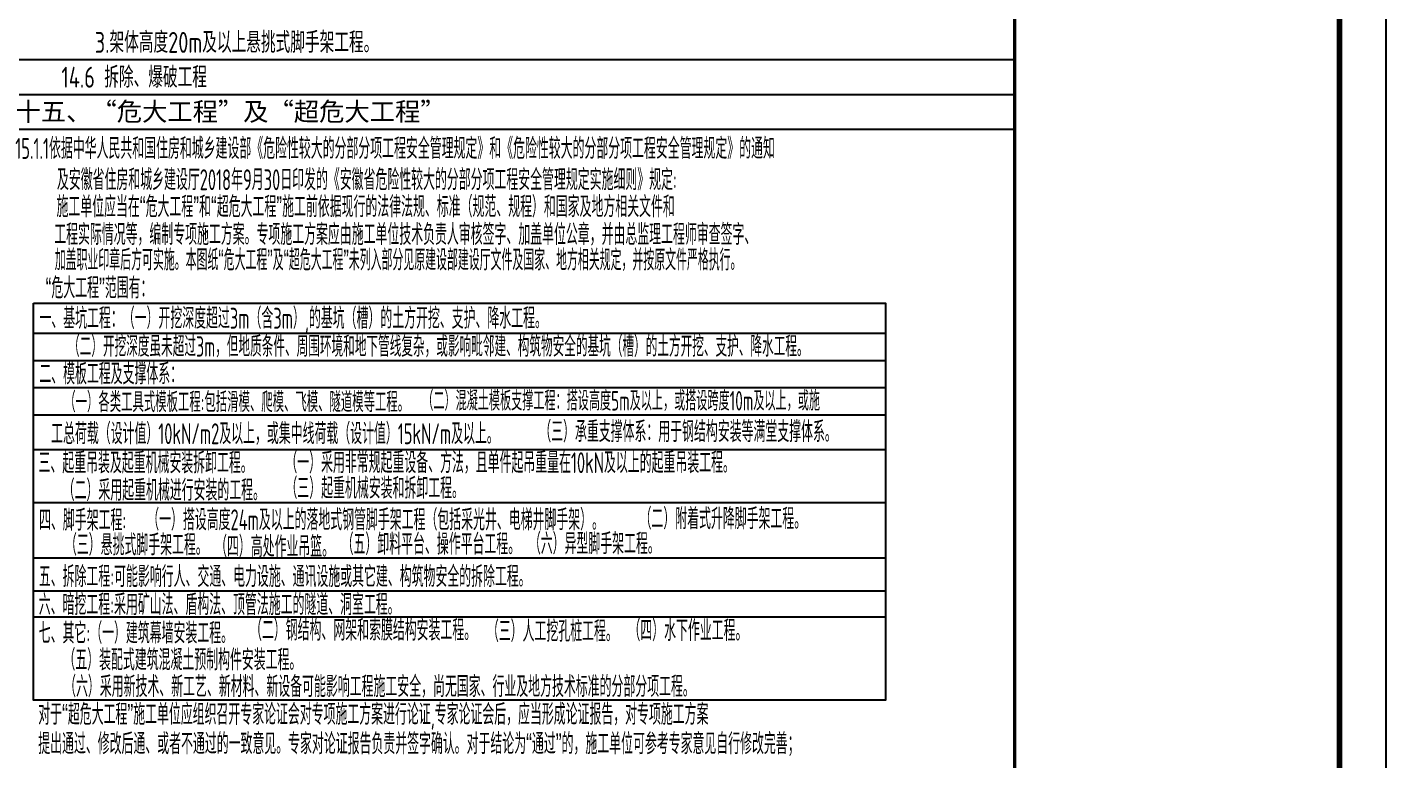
# Model space of a CAD drawing. Extents: x 826826 to 1642106, y -156213 to 399140.
# Drawn here: x 1019712 to 1048999, y 311105 to 326889 of the extents above; entities that cross this region are included whole.
import ezdxf

# ---------------------------------------------------------------- set-up
doc = ezdxf.new("R2010")
doc.units = 0
doc.header["$LTSCALE"] = 1000
doc.layers.get('DEFPOINTS').update_dxf_attribs({"linetype": 'CONTINUOUS'})
for name, color, linetype in [('0-R-防护门', 4, 'CONTINUOUS'), ('C-SHET-TTLB', 11, 'CONTINUOUS'), ('CAPTION', 2, 'CONTINUOUS'), ('STEEL', 7, 'CONTINUOUS'), ('水平筋标注', 7, 'CONTINUOUS')]:
    doc.layers.add(name, color=color, linetype=linetype)
doc.layers.add('S-1-修改', color=23, linetype='CONTINUOUS', lineweight=18)
doc.layers.add('图框', color=9, linetype='CONTINUOUS', lineweight=18)
doc.styles.add('TS', font='tssdeng.shx', dxfattribs={"width": 0.7, "bigfont": 'tssdchn.shx'})
doc.styles.add('TSSD_REIN', font='tssdeng.shx', dxfattribs={"width": 0.7, "height": 300, "bigfont": 'tssdchn.shx'})
doc.styles.add('黑体', font='simhei.ttf')

# ---------------------------------------------------------------- blocks, each defined once
blk = doc.blocks.new('20210804.19142487')
at = {"layer": '图框', "const_width": 70}
blk.add_lwpolyline([(25, 0), (25, 57400)], dxfattribs=at)

msp = doc.modelspace()

# ---------------------------------------------------------------- linework, layer by layer
at = {"layer": '0-R-防护门'}
for p, q in [((1019851.61, 320293.83), (1038212.96, 320293.83)), ((1019851.61, 319705.07), (1038212.96, 319705.07)), ((1019851.61, 319126.28), (1038212.96, 319126.28)), ((1019851.61, 318537.52), (1038212.96, 318537.52)), ((1019851.61, 317792.75), (1038212.96, 317792.75)), ((1019851.61, 316646.32), (1038212.96, 316646.32)), ((1019851.61, 315459.28), (1038212.96, 315459.28)), ((1019851.61, 314747.05), (1038212.96, 314747.05)), ((1019851.61, 314188.44), (1038212.96, 314188.44))]:
    msp.add_line(p, q, dxfattribs=at)
msp.add_lwpolyline([(1019851.61, 320942.46), (1038212.96, 320942.46), (1038212.96, 312386.77), (1019851.61, 312386.77)], close=True, dxfattribs=at)
at = {"layer": 'C-SHET-TTLB'}
msp.add_lwpolyline([(1048998.73, 355342.46), (1048998.73, 295942.46), (943898.73, 295942.46), (943898.73, 355342.46)], close=True, dxfattribs=at)
at = {"layer": 'C-SHET-TTLB', "const_width": 120}
msp.add_lwpolyline([(945738.73, 354342.46), (1047998.73, 354342.13), (1047998.73, 296942.13), (945738.73, 296942.46)], close=True, dxfattribs=at)
at = {"layer": 'C-SHET-TTLB'}
msp.add_lwpolyline([(1047998.73, 354342.13, 120, 120, 0), (1047998.73, 296942.13, 90, 90, 0)], format="xyseb", dxfattribs=at)
at = {"layer": 'DEFPOINTS', "color": 252}
for p, q in [((945738.73, 326192.46), (1040998.73, 326192.46)), ((945738.73, 325442.46), (1040998.73, 325442.46)), ((945738.73, 324692.46), (1040998.73, 324692.46))]:
    msp.add_line(p, q, dxfattribs=at)

# ---------------------------------------------------------------- block references
at = {"layer": '水平筋标注'}
msp.add_blockref('20210804.19142487', (1040973.58, 296942.46), dxfattribs=at)

# ---------------------------------------------------------------- texts
at = {"layer": 'CAPTION', "style": '黑体'}
msp.add_text('十五、“危大工程”及“超危大工程”', height=400, dxfattribs=at).set_placement((1019461.85, 324871.49))
at = {"layer": 'S-1-修改', "color": 0, "style": 'TS', "width": 0.74}
for s, p in [('3.架体高度20m及以上悬挑式脚手架工程。', (1021169.74, 326336.48)), ('14.6 拆除、爆破工程', (1020450.27, 325586.48))]:
    msp.add_text(s, height=450, dxfattribs=at).set_placement(p)
at = {"layer": 'STEEL', "color": 7, "style": 'TSSD_REIN'}
for s, height, width, p in [('15.1.1依据中华人民共和国住房和城乡建设部《危险性较大的分部分项工程安全管理规定》和《危险性较大的分部分项工程安全管理规定》的通知', 450, 0.6, (1019456.4, 324051.32)), ('及安徽省住房和城乡建设厅2018年9月30日印发的《安徽省危险性较大的分部分项工程安全管理规定实施细则》规定:', 450, 0.6, (1020353.88, 323377.08)), ('施工单位应当在“危大工程”和“超危大工程”施工前依据现行的法律法规、标准（规范、规程）和国家及地方相关文件和', 450, 0.6, (1020344.81, 322794.88)), ('工程实际情况等，编制专项施工方案。专项施工方案应由施工单位技术负责人审核签字、加盖单位公章，并由总监理工程师审查签字、', 450, 0.6, (1020295.52, 322197.34)), ('加盖职业印章后方可实施。本图纸“危大工程”及“超危大工程”未列入部分见原建设部建设厅文件及国家、地方相关规定，并按原文件严格执行。', 450, 0.55, (1020306.48, 321648.28)), ('一、基坑工程：（一）开挖深度超过3m（含3m）,的基坑（槽）的土方开挖、支护、降水工程。', 450, 0.6, (1019977.3, 320391.8)), ('（二）开挖深度虽未超过3m，但地质条件、周围环境和地下管线复杂，或影响毗邻建、构筑物安全的基坑（槽）的土方开挖、支护、降水工程。', 440, 0.6, (1020592.71, 319790.05)), ('二、模板工程及支撑体系：', 450, 0.6, (1019973.58, 319194.4)), ('（一）各类工具式模板工程:包括滑模、爬模、飞模、隧道模等工程。', 430, 0.6, (1020511.96, 318595.42)), ('（二）混凝土模板支撑工程：搭设高度5m及以上，或搭设跨度10m及以上，或施', 420, 0.6, (1028228.93, 318630.07)), ('工总荷载（设计值）10kN/m2及以上，或集中线荷载（设计值）15kN/m及以上。', 450, 0.6, (1020229.68, 317905.4)), ('\u3000（三）承重支撑体系：用于钢结构安装等满堂支撑体系。', 450, 0.6, (1030494.97, 317948.74)), ('\u3000三、起重吊装及起重机械安装拆卸工程。\u3000', 450, 0.6, (1019700.55, 317275.78)), ('（一）采用非常规起重设备、方法，且单件起吊重量在10kN及以上的起重吊装工程。', 450, 0.6, (1025277.87, 317280.96)), ('（二）采用起重机械进行安装的工程。', 450, 0.6, (1020477.88, 316686.41)), ('（三）起重机械安装和拆卸工程。', 450, 0.6, (1025279.72, 316731.03)), ('四、脚手架工程:\u3000', 450, 0.6, (1019968.76, 316042.64)), ('（一）搭设高度24m及以上的落地式钢管脚手架工程（包括采光井、电梯井脚手架）。', 450, 0.6, (1022299.77, 316050.91)), ('（二）附着式升降脚手架工程。', 450, 0.6, (1032912.61, 316073.6)), ('（三）悬挑式脚手架工程。', 450, 0.6, (1020526.75, 315509.55)), ('（五）卸料平台、操作平台工程。', 450, 0.6, (1026490.86, 315524.04)), ('（六）异型脚手架工程。', 450, 0.6, (1030526.8, 315535.14)), ('（四）高处作业吊篮。', 450, 0.6, (1023762.65, 315471.85)), ('五、拆除工程:可能影响行人、交通、电力设施、通讯设施或其它建、构筑物安全的拆除工程。', 450, 0.6, (1019964.01, 314826.69)), ('六、暗挖工程:采用矿山法、盾构法、顶管法施工的隧道、洞室工程。', 450, 0.6, (1019962.09, 314221.67)), ('七、其它:（一）建筑幕墙安装工程。', 450, 0.6, (1019961.83, 313609.49)), ('（二）钢结构、网架和索膜结构安装工程。', 450, 0.6, (1024516.55, 313672.89)), ('（三）人工挖孔桩工程。', 450, 0.6, (1029622.1, 313648.56)), ('（四）水下作业工程。', 450, 0.6, (1032672.48, 313665.1)), ('（五）装配式建筑混凝土预制构件安装工程。', 450, 0.6, (1020493.12, 313032.38)), ('（六）采用新技术、新工艺、新材料、新设备可能影响工程施工安全，尚无国家、行业及地方技术标准的分部分项工程。', 450, 0.6, (1020508.63, 312456.86)), ('提出通过、修改后通、或者不通过的一致意见。专家对论证报告负责并签字确认。对于结论为“通过”的，施工单位可参考专家意见自行修改完善；', 450, 0.6, (1019951.16, 311225.28))]:
    msp.add_text(s, height=height, dxfattribs=dict(at, width=width)).set_placement(p)
at = {"layer": 'STEEL', "color": 2, "style": 'TSSD_REIN', "width": 0.6}
for s, p in [('“危大工程”范围有：', (1020109.17, 321045.27)), ('对于“超危大工程”施工单位应组织召开专家论证会对专项施工方案进行论证,专家论证会后，应当形成论证报告，对专项施工方案', (1019951.16, 311858.3))]:
    msp.add_text(s, height=450, dxfattribs=at).set_placement(p)

doc.saveas('drawing.dxf')
